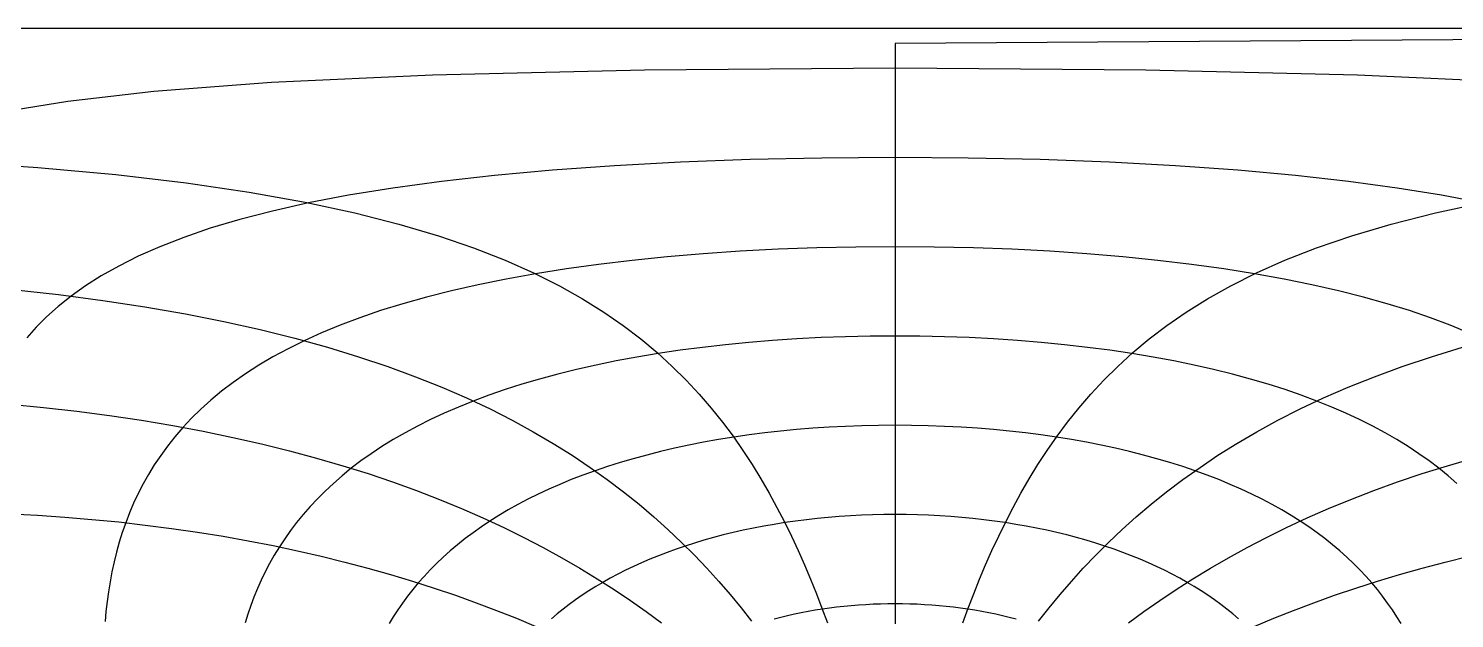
# Model space of a CAD drawing. Header units: millimetres. Extents: x -267 to 267, y -134 to 134.
# Drawn here: x -86.4 to 55.8, y 74.7 to 133.5 of the extents above; entities that cross this region are included whole.
import ezdxf

# ---------------------------------------------------------------- set-up
doc = ezdxf.new("R2010")
doc.units = ezdxf.units.MM
doc.layers.add('ENGRAVE', color=7, linetype='Continuous')
doc.layers.add('GUIDE', color=3, linetype='Continuous')

msp = doc.modelspace()

# ---------------------------------------------------------------- linework, layer by layer
at = {"layer": 'ENGRAVE'}
for points in [[(227.6253, 133.5177), (0, 132.0342), (0, 130.5506), (0, 129.0671), (0, 127.5836), (0, 126.1), (0, 124.6165), (0, 123.133), (0, 121.6494), (0, 120.1659), (0, 118.6824), (0, 117.1989), (0, 115.7153), (0, 114.2318), (0, 112.7483), (0, 111.2647), (0, 109.7812), (0, 108.2977), (0, 106.8142), (0, 105.3306), (0, 103.8471), (0, 102.3636), (0, 100.88), (0, 99.3965), (0, 97.913), (0, 96.4294), (0, 94.9459), (0, 93.4624), (0, 91.9789), (0, 90.4953), (0, 89.0118), (0, 87.5283), (0, 86.0447), (0, 84.5612), (0, 83.0777), (0, 81.5941), (0, 80.1106), (0, 78.6271), (0, 77.1436), (0, 75.66), (0, 74.1765)], [(62.2091, 128.1285), (46.1445, 128.8698), (25.0103, 129.3778), (0, 129.5616), (-25.0103, 129.3778), (-46.1445, 128.8698), (-62.2091, 128.1285), (-73.9522, 127.2361), (-82.5356, 126.2481), (-88.9087, 125.1985)], [(-94.0904, 120.2717), (-85.5229, 119.6756), (-77.7267, 118.9533), (-70.7114, 118.1225), (-64.4436, 117.1999), (-58.8645, 116.2001), (-53.9044, 115.1357), (-49.4919, 114.0172), (-45.559, 112.8535), (-42.0438, 111.6518), (-38.8917, 110.4179), (-36.0549, 109.1569), (-33.4924, 107.8726), (-31.1689, 106.5685), (-29.0543, 105.2472), (-27.1228, 103.9112), (-25.3524, 102.5622), (-23.724, 101.2019), (-22.2215, 99.8317), (-20.8308, 98.4527), (-19.5398, 97.066), (-18.3379, 95.6724), (-17.2161, 94.2726), (-16.1663, 92.8673), (-15.1815, 91.457), (-14.2556, 90.0422), (-13.383, 88.6234), (-12.5591, 87.2009), (-11.7795, 85.775), (-11.0404, 84.3461), (-10.3385, 82.9144), (-9.6707, 81.4801), (-9.0342, 80.0435), (-8.4266, 78.6047), (-7.8458, 77.164), (-7.2896, 75.7213), (-6.7564, 74.277)], [(58.5077, 116.1295), (54.5116, 116.8945), (50.1015, 117.6103), (45.253, 118.27), (39.9501, 118.8659), (34.1909, 119.3899), (27.9922, 119.8336), (21.3945, 120.189), (14.4645, 120.4488), (7.295, 120.6072), (0, 120.6604), (-7.295, 120.6072), (-14.4645, 120.4488), (-21.3945, 120.189), (-27.9922, 119.8336), (-34.1909, 119.3899), (-39.9501, 118.8659), (-45.253, 118.27), (-50.1015, 117.6103), (-54.5116, 116.8945), (-58.5077, 116.1295), (-62.1195, 115.3217), (-65.3786, 114.4766), (-68.317, 113.599), (-70.965, 112.6932), (-73.3514, 111.7627), (-75.5023, 110.8107), (-77.4417, 109.8399), (-79.191, 108.8527), (-80.7693, 107.8509), (-82.1938, 106.8365), (-83.4794, 105.8108), (-84.6397, 104.7752), (-85.6866, 103.7309), (-86.6307, 102.6788)], [(6.7564, 74.277), (7.2896, 75.7213), (7.8458, 77.164), (8.4266, 78.6047), (9.0342, 80.0435), (9.6707, 81.4801), (10.3385, 82.9144), (11.0404, 84.3461), (11.7795, 85.775), (12.5591, 87.2009), (13.383, 88.6234), (14.2556, 90.0422), (15.1815, 91.457), (16.1663, 92.8673), (17.2161, 94.2726), (18.3379, 95.6724), (19.5398, 97.066), (20.8308, 98.4527), (22.2215, 99.8317), (23.724, 101.2019), (25.3524, 102.5622), (27.1228, 103.9112), (29.0543, 105.2472), (31.1689, 106.5685), (33.4924, 107.8726), (36.0549, 109.1569), (38.8917, 110.4179), (42.0438, 111.6518), (45.559, 112.8535), (49.4919, 114.0172), (53.9044, 115.1357), (58.8645, 116.2001)], [(57.2135, 103.1746), (55.3714, 103.9369), (53.4081, 104.6771), (51.318, 105.3933), (49.096, 106.0837), (46.7373, 106.7462), (44.238, 107.3784), (41.595, 107.9781), (38.8065, 108.5428), (35.872, 109.0701), (32.7931, 109.5573), (29.5732, 110.002), (26.2184, 110.4017), (22.737, 110.7538), (19.1403, 111.0562), (15.4422, 111.3067), (11.6594, 111.5035), (7.8106, 111.6452), (3.9168, 111.7307), (0, 111.7592), (-3.9168, 111.7307), (-7.8106, 111.6452), (-11.6594, 111.5035), (-15.4422, 111.3067), (-19.1403, 111.0562), (-22.737, 110.7538), (-26.2184, 110.4017), (-29.5732, 110.002), (-32.7931, 109.5573), (-35.872, 109.0701), (-38.8065, 108.5428), (-41.595, 107.9781), (-44.238, 107.3784), (-46.7373, 106.7462), (-49.096, 106.0837), (-51.318, 105.3933), (-53.4081, 104.6771), (-55.3714, 103.9369), (-57.2135, 103.1746), (-58.9399, 102.392), (-60.5565, 101.5907), (-62.0688, 100.7721), (-63.4824, 99.9376), (-64.8027, 99.0885), (-66.0349, 98.2259), (-67.184, 97.3509), (-68.2546, 96.4646), (-69.2513, 95.5678), (-70.1783, 94.6613), (-71.0396, 93.7461), (-71.8389, 92.8227), (-72.5797, 91.8918), (-73.2653, 90.9541), (-73.8989, 90.0102), (-74.4832, 89.0606), (-75.021, 88.1057), (-75.5147, 87.146), (-75.9668, 86.182), (-76.3794, 85.214), (-76.7546, 84.2424), (-77.0942, 83.2677), (-77.4, 82.29), (-77.6738, 81.3097), (-77.9169, 80.3272), (-78.131, 79.3426), (-78.3174, 78.3562), (-78.4772, 77.3684), (-78.6118, 76.3792), (-78.7221, 75.3889), (-78.8093, 74.3978)], [(-88.0391, 107.4993), (-83.4551, 106.9922), (-79.0486, 106.4156), (-74.8294, 105.7738), (-70.8027, 105.0713), (-66.9702, 104.3124), (-63.3305, 103.5014), (-59.8798, 102.6424), (-56.6122, 101.7394), (-53.5207, 100.7959), (-50.5971, 99.8154), (-47.8329, 98.801), (-45.2193, 97.7556), (-42.7473, 96.6819), (-40.4083, 95.5823), (-38.1937, 94.4589), (-36.0954, 93.3137), (-34.1056, 92.1487), (-32.2171, 90.9654), (-30.423, 89.7653), (-28.7168, 88.5497), (-27.0926, 87.32), (-25.5447, 86.0771), (-24.068, 84.8222), (-22.6576, 83.5561), (-21.3092, 82.2797), (-20.0186, 80.9937), (-18.782, 79.6989), (-17.5958, 78.3958), (-16.4567, 77.0851), (-15.3619, 75.7672), (-14.3084, 74.4428)], [(56.0309, 88.1694), (55.1637, 88.9236), (54.2482, 89.6674), (53.2828, 90.4002), (52.2657, 91.1213), (51.1954, 91.83), (50.07, 92.5255), (48.8879, 93.207), (47.6476, 93.8737), (46.3475, 94.5247), (44.9861, 95.159), (43.5622, 95.7759), (42.0745, 96.3743), (40.5222, 96.9531), (38.9044, 97.5115), (37.2206, 98.0482), (35.4707, 98.5622), (33.6547, 99.0525), (31.7732, 99.5179), (29.8271, 99.9574), (27.8178, 100.3697), (25.7473, 100.7539), (23.6178, 101.1088), (21.4325, 101.4335), (19.1947, 101.727), (16.9086, 101.9883), (14.5788, 102.2166), (12.2105, 102.4111), (9.8092, 102.5712), (7.3809, 102.6964), (4.9322, 102.7861), (2.4696, 102.8401), (0, 102.8581), (-2.4696, 102.8401), (-4.9322, 102.7861), (-7.3809, 102.6964), (-9.8092, 102.5712), (-12.2105, 102.4111), (-14.5788, 102.2166), (-16.9086, 101.9883), (-19.1947, 101.727), (-21.4325, 101.4335), (-23.6178, 101.1088), (-25.7473, 100.7539), (-27.8178, 100.3697), (-29.8271, 99.9574), (-31.7732, 99.5179), (-33.6547, 99.0525), (-35.4707, 98.5622), (-37.2206, 98.0482), (-38.9044, 97.5115), (-40.5222, 96.9531), (-42.0745, 96.3743), (-43.5622, 95.7759), (-44.9861, 95.159), (-46.3475, 94.5247), (-47.6476, 93.8737), (-48.8879, 93.207), (-50.07, 92.5255), (-51.1954, 91.83), (-52.2657, 91.1213), (-53.2828, 90.4002), (-54.2482, 89.6674), (-55.1637, 88.9236), (-56.0309, 88.1694), (-56.8515, 87.4055), (-57.6272, 86.6325), (-58.3595, 85.8509), (-59.05, 85.0613), (-59.7003, 84.2641), (-60.3117, 83.46), (-60.8857, 82.6493), (-61.4238, 81.8324), (-61.9271, 81.0099), (-62.397, 80.1821), (-62.8348, 79.3494), (-63.2415, 78.5121), (-63.6183, 77.6706), (-63.9663, 76.8253), (-64.2865, 75.9764), (-64.5799, 75.1242), (-64.8474, 74.2691)], [(14.3084, 74.4428), (15.3619, 75.7672), (16.4567, 77.0851), (17.5958, 78.3958), (18.782, 79.6989), (20.0186, 80.9937), (21.3092, 82.2797), (22.6576, 83.5561), (24.068, 84.8222), (25.5447, 86.0771), (27.0926, 87.32), (28.7168, 88.5497), (30.423, 89.7653), (32.2171, 90.9654), (34.1056, 92.1487), (36.0954, 93.3137), (38.1937, 94.4589), (40.4083, 95.5823), (42.7473, 96.6819), (45.2193, 97.7556), (47.8329, 98.801), (50.5971, 99.8154), (53.5207, 100.7959), (56.6122, 101.7394)], [(-88.3173, 96.0589), (-84.9381, 95.7327), (-81.6171, 95.3552), (-78.3608, 94.9279), (-75.1745, 94.4524), (-72.0629, 93.9306), (-69.0295, 93.3642), (-66.0771, 92.7551), (-63.2076, 92.1052), (-60.4221, 91.4163), (-57.7212, 90.6905), (-55.1046, 89.9295), (-52.5716, 89.1351), (-50.1212, 88.3092), (-47.7518, 87.4534), (-45.4616, 86.5693), (-43.2486, 85.6587), (-41.1104, 84.7229), (-39.0447, 83.7634), (-37.0489, 82.7816), (-35.1206, 81.7787), (-33.2571, 80.756), (-31.4558, 79.7146), (-29.7142, 78.6556), (-28.0297, 77.58), (-26.3998, 76.4888), (-24.8222, 75.3828), (-23.2944, 74.263)], [(50.4799, 74.1809), (50.0585, 74.872), (49.6123, 75.5578), (49.1406, 76.238), (48.6428, 76.9123), (48.1183, 77.5803), (47.5666, 78.2418), (46.9868, 78.8962), (46.3785, 79.5432), (45.7411, 80.1825), (45.0738, 80.8136), (44.3761, 81.4362), (43.6474, 82.0497), (42.8872, 82.6537), (42.0948, 83.2479), (41.2698, 83.8317), (40.4116, 84.4046), (39.5198, 84.9662), (38.594, 85.5159), (37.6339, 86.0533), (36.639, 86.5778), (35.6091, 87.0888), (34.5442, 87.586), (33.4441, 88.0686), (32.3088, 88.5362), (31.1384, 88.9881), (29.9331, 89.4239), (28.6933, 89.843), (27.4193, 90.2448), (26.1118, 90.6287), (24.7714, 90.9942), (23.3991, 91.3407), (21.9957, 91.6678), (20.5624, 91.9749), (19.1006, 92.2615), (17.6117, 92.5271), (16.0972, 92.7713), (14.559, 92.9937), (12.9989, 93.1937), (11.4191, 93.3712), (9.8215, 93.5256), (8.2086, 93.6569), (6.5827, 93.7646), (4.9463, 93.8486), (3.302, 93.9087), (1.6523, 93.9448), (0, 93.9569), (-1.6523, 93.9448), (-3.302, 93.9087), (-4.9463, 93.8486), (-6.5827, 93.7646), (-8.2086, 93.6569), (-9.8215, 93.5256), (-11.4191, 93.3712), (-12.9989, 93.1937), (-14.559, 92.9937), (-16.0972, 92.7713), (-17.6117, 92.5271), (-19.1006, 92.2615), (-20.5624, 91.9749), (-21.9957, 91.6678), (-23.3991, 91.3407), (-24.7714, 90.9942), (-26.1118, 90.6287), (-27.4193, 90.2448), (-28.6933, 89.843), (-29.9331, 89.4239), (-31.1384, 88.9881), (-32.3088, 88.5362), (-33.4441, 88.0686), (-34.5442, 87.586), (-35.6091, 87.0888), (-36.639, 86.5778), (-37.6339, 86.0533), (-38.594, 85.5159), (-39.5198, 84.9662), (-40.4116, 84.4046), (-41.2698, 83.8317), (-42.0948, 83.2479), (-42.8872, 82.6537), (-43.6474, 82.0497), (-44.3761, 81.4362), (-45.0738, 80.8136), (-45.7411, 80.1825), (-46.3785, 79.5432), (-46.9868, 78.8962), (-47.5666, 78.2418), (-48.1183, 77.5803), (-48.6428, 76.9123), (-49.1406, 76.238), (-49.6123, 75.5578), (-50.0585, 74.872), (-50.4799, 74.1809)], [(23.2944, 74.263), (24.8222, 75.3828), (26.3998, 76.4888), (28.0297, 77.58), (29.7142, 78.6556), (31.4558, 79.7146), (33.2571, 80.756), (35.1206, 81.7787), (37.0489, 82.7816), (39.0447, 83.7634), (41.1104, 84.7229), (43.2486, 85.6587), (45.4616, 86.5693), (47.7518, 87.4534), (50.1212, 88.3092), (52.5716, 89.1351), (55.1046, 89.9295), (57.7212, 90.6905)], [(-88.2736, 85.135), (-85.5379, 84.9897), (-82.8186, 84.8047), (-80.1196, 84.5802), (-77.4443, 84.317), (-74.7961, 84.0156), (-72.1779, 83.6767), (-69.5927, 83.3011), (-67.043, 82.8896), (-64.5309, 82.4431), (-62.0585, 81.9626), (-59.6274, 81.4489), (-57.239, 80.903), (-54.8945, 80.3261), (-52.5948, 79.719), (-50.3405, 79.0828), (-48.132, 78.4185), (-45.9695, 77.7272), (-43.853, 77.0099), (-41.7824, 76.2675), (-39.7573, 75.5011), (-37.7773, 74.7116), (-35.8419, 73.8999)], [(34.267, 74.673), (33.6973, 75.1555), (33.1076, 75.6301), (32.4978, 76.0967), (31.8678, 76.5549), (31.2175, 77.0043), (30.5468, 77.4448), (29.8559, 77.8761), (29.1446, 78.2977), (28.413, 78.7094), (27.6612, 79.1109), (26.8893, 79.5018), (26.0974, 79.8819), (25.2857, 80.2509), (24.4544, 80.6084), (23.6038, 80.9542), (22.7343, 81.2879), (21.846, 81.6093), (20.9395, 81.9179), (20.0152, 82.2137), (19.0735, 82.4962), (18.1151, 82.7652), (17.1405, 83.0204), (16.1503, 83.2616), (15.1452, 83.4885), (14.126, 83.7009), (13.0934, 83.8985), (12.0483, 84.0812), (10.9915, 84.2487), (9.9239, 84.4008), (8.8466, 84.5374), (7.7604, 84.6583), (6.6665, 84.7633), (5.5658, 84.8524), (4.4595, 84.9255), (3.3486, 84.9824), (2.2343, 85.0231), (1.1177, 85.0476), (0, 85.0557), (-1.1177, 85.0476), (-2.2343, 85.0231), (-3.3486, 84.9824), (-4.4595, 84.9255), (-5.5658, 84.8524), (-6.6665, 84.7633), (-7.7604, 84.6583), (-8.8466, 84.5374), (-9.9239, 84.4008), (-10.9915, 84.2487), (-12.0483, 84.0812), (-13.0934, 83.8985), (-14.126, 83.7009), (-15.1452, 83.4885), (-16.1503, 83.2616), (-17.1405, 83.0204), (-18.1151, 82.7652), (-19.0735, 82.4962), (-20.0152, 82.2137), (-20.9395, 81.9179), (-21.846, 81.6093), (-22.7343, 81.2879), (-23.6038, 80.9542), (-24.4544, 80.6084), (-25.2857, 80.2509), (-26.0974, 79.8819), (-26.8893, 79.5018), (-27.6612, 79.1109), (-28.413, 78.7094), (-29.1446, 78.2977), (-29.8559, 77.8761), (-30.5468, 77.4448), (-31.2175, 77.0043), (-31.8678, 76.5549), (-32.4978, 76.0967), (-33.1076, 75.6301), (-33.6973, 75.1555), (-34.267, 74.673)], [(35.8419, 73.8999), (37.7773, 74.7116), (39.7573, 75.5011), (41.7824, 76.2675), (43.853, 77.0099), (45.9695, 77.7272), (48.132, 78.4185), (50.3405, 79.0828), (52.5948, 79.719), (54.8945, 80.3261), (57.239, 80.903)], [(12.0655, 74.6366), (11.3984, 74.8072), (10.7238, 74.968), (10.0421, 75.119), (9.3537, 75.2602), (8.659, 75.3913), (7.9585, 75.5122), (7.2526, 75.623), (6.5417, 75.7235), (5.8263, 75.8136), (5.1069, 75.8932), (4.384, 75.9624), (3.658, 76.021), (2.9295, 76.069), (2.1989, 76.1064), (1.4668, 76.1331), (0.7337, 76.1492), (0, 76.1545), (-0.7337, 76.1492), (-1.4668, 76.1331), (-2.1989, 76.1064), (-2.9295, 76.069), (-3.658, 76.021), (-4.384, 75.9624), (-5.1069, 75.8932), (-5.8263, 75.8136), (-6.5417, 75.7235), (-7.2526, 75.623), (-7.9585, 75.5122), (-8.659, 75.3913), (-9.3537, 75.2602), (-10.0421, 75.119), (-10.7238, 74.968), (-11.3984, 74.8072), (-12.0655, 74.6366)]]:
    msp.add_lwpolyline(points, dxfattribs=at)
at = {"layer": 'GUIDE'}
msp.add_lwpolyline([(-267.0354, -133.5177), (267.0354, -133.5177), (267.0354, 133.5177), (-267.0354, 133.5177)], close=True, dxfattribs=at)

doc.saveas('drawing.dxf')
